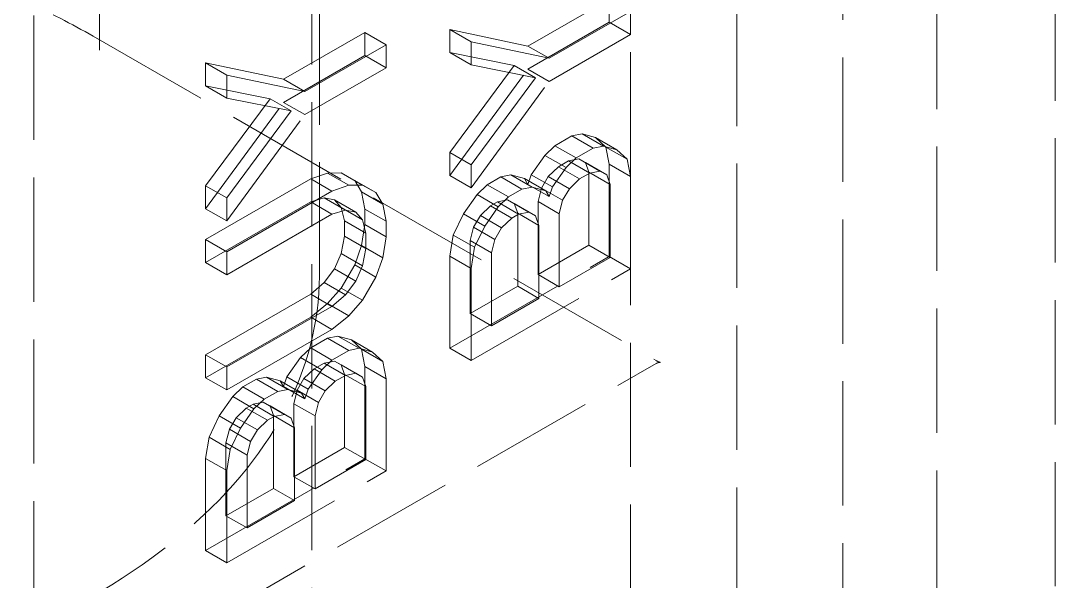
# Model space of a CAD drawing. Header units: millimetres. Extents: x 0 to 2378, y 0 to 1682.
# Drawn here: x 2107.942 to 2110.697, y 1458.237 to 1459.729 of the extents above; entities that cross this region are included whole.
import ezdxf

# ---------------------------------------------------------------- set-up
doc = ezdxf.new("R2010")
doc.units = ezdxf.units.MM
doc.header["$LTSCALE"] = 2
doc.linetypes.add('DASHED', pattern=[0.2067, 0.1654, -0.0413])
doc.layers.add('가려진 것(ISO)', color=2, linetype='DASHED', lineweight=18, true_color=0xffff00)

msp = doc.modelspace()

# ---------------------------------------------------------------- linework, layer by layer
at = {"layer": '가려진 것(ISO)'}
for p, q in [((2109.8483, 1539.4777), (2109.8483, 1413.9012)), ((2110.1312, 1414.0666), (2110.1312, 1538.6608)), ((2108.7169, 1416.5325), (2108.7169, 1529.354)), ((2110.6968, 1454.3468), (2110.6968, 1505.0347)), ((2110.3809, 1456.4787), (2110.3809, 1465.254)), ((2108.737, 1463.6604), (2108.737, 1459.0495)), ((2107.9767, 1457.2581), (2107.9767, 1461.7056)), ((2108.1513, 1459.8639), (2108.1513, 1459.6513)), ((2109.5089, 1459.7865), (2109.2923, 1459.6617)), ((2109.5089, 1459.7252), (2109.5089, 1459.7865)), ((2109.5655, 1459.7539), (2109.3488, 1459.6292)), ((2109.5655, 1459.6926), (2109.5655, 1459.7539)), ((2109.2923, 1459.6004), (2109.5089, 1459.7252)), ((2109.5089, 1459.7252), (2109.5655, 1459.6926)), ((2108.1346, 1459.688), (2109.6337, 1458.8248)), ((2108.8584, 1459.698), (2108.6417, 1459.5733)), ((2108.8584, 1459.6367), (2108.8584, 1459.698)), ((2108.8584, 1459.698), (2108.9149, 1459.6654)), ((2109.0846, 1459.7057), (2109.0846, 1459.6444)), ((2109.2923, 1459.6617), (2109.0846, 1459.7057)), ((2109.0846, 1459.7057), (2109.1412, 1459.6731)), ((2109.3488, 1459.5678), (2109.5655, 1459.6926)), ((2109.5655, 1459.3145), (2109.5655, 1459.6926)), ((2108.9149, 1459.6654), (2108.6983, 1459.5407)), ((2108.9149, 1459.6041), (2108.9149, 1459.6654)), ((2109.1412, 1459.6731), (2109.1412, 1459.6118)), ((2109.3488, 1459.6292), (2109.1412, 1459.6731)), ((2109.2923, 1459.6617), (2109.3488, 1459.6292)), ((2108.6417, 1459.5119), (2108.8584, 1459.6367)), ((2108.8584, 1459.6367), (2108.9149, 1459.6041)), ((2109.0846, 1459.6444), (2109.2561, 1459.6103)), ((2109.0846, 1459.6444), (2109.1412, 1459.6118)), ((2108.4341, 1459.6172), (2108.4341, 1459.5559)), ((2108.6417, 1459.5733), (2108.4341, 1459.6172)), ((2108.4341, 1459.6172), (2108.4907, 1459.5846)), ((2108.6983, 1459.4794), (2108.9149, 1459.6041)), ((2109.2561, 1459.6103), (2109.0846, 1459.3787)), ((2109.1412, 1459.6118), (2109.3127, 1459.5777)), ((2109.2561, 1459.6103), (2109.3127, 1459.5777)), ((2108.4907, 1459.5846), (2108.4907, 1459.5233)), ((2108.6983, 1459.5407), (2108.4907, 1459.5846)), ((2109.0846, 1459.3174), (2109.2923, 1459.6004)), ((2109.3127, 1459.5777), (2109.1412, 1459.3461)), ((2109.2923, 1459.6004), (2109.3488, 1459.5678)), ((2108.4341, 1459.5559), (2108.6056, 1459.5218)), ((2108.4341, 1459.5559), (2108.4907, 1459.5233)), ((2108.6417, 1459.5733), (2108.6983, 1459.5407)), ((2109.1412, 1459.2848), (2109.3488, 1459.5678)), ((2108.6056, 1459.5218), (2108.4341, 1459.2902)), ((2108.4907, 1459.5233), (2108.6622, 1459.4892)), ((2108.6056, 1459.5218), (2108.6622, 1459.4892)), ((2108.4341, 1459.2289), (2108.6417, 1459.5119)), ((2108.6417, 1459.5119), (2108.6983, 1459.4794)), ((2108.6622, 1459.4892), (2108.4907, 1459.2576)), ((2108.4907, 1459.1963), (2108.6983, 1459.4794)), ((2109.4096, 1459.4227), (2109.3645, 1459.3967)), ((2109.4367, 1459.4281), (2109.4096, 1459.4227)), ((2109.4096, 1459.4227), (2109.4662, 1459.3902)), ((2109.4728, 1459.4182), (2109.4367, 1459.4281)), ((2109.4367, 1459.4281), (2109.4933, 1459.3955)), ((2109.4999, 1459.393), (2109.4728, 1459.4182)), ((2109.4728, 1459.4182), (2109.5294, 1459.3857)), ((2109.3645, 1459.3967), (2109.3374, 1459.3709)), ((2109.3645, 1459.3967), (2109.421, 1459.3642)), ((2109.4662, 1459.3902), (2109.421, 1459.3642)), ((2109.4933, 1459.3955), (2109.4662, 1459.3902)), ((2109.5294, 1459.3857), (2109.4933, 1459.3955)), ((2109.5089, 1459.3471), (2109.4999, 1459.393)), ((2109.4999, 1459.393), (2109.5564, 1459.3604)), ((2109.5564, 1459.3604), (2109.5294, 1459.3857)), ((2109.0846, 1459.3787), (2109.0846, 1459.3174)), ((2109.0846, 1459.3787), (2109.1412, 1459.3461)), ((2109.3374, 1459.3709), (2109.3013, 1459.3195)), ((2109.3374, 1459.3709), (2109.394, 1459.3384)), ((2109.3735, 1459.3406), (2109.4006, 1459.3562)), ((2109.421, 1459.3642), (2109.394, 1459.3384)), ((2109.4006, 1459.3562), (2109.4277, 1459.3616)), ((2109.4006, 1459.3562), (2109.4571, 1459.3236)), ((2109.4277, 1459.3616), (2109.4457, 1459.3516)), ((2109.4277, 1459.3616), (2109.4842, 1459.329)), ((2109.5655, 1459.3145), (2109.5564, 1459.3604)), ((2109.1412, 1459.3461), (2109.1412, 1459.2848)), ((2109.3464, 1459.3148), (2109.3735, 1459.3406)), ((2109.394, 1459.3384), (2109.3579, 1459.2869)), ((2109.3735, 1459.3406), (2109.4301, 1459.3081)), ((2109.4457, 1459.3516), (2109.4547, 1459.3261)), ((2109.4457, 1459.3516), (2109.5023, 1459.319)), ((2109.4547, 1459.3261), (2109.4547, 1459.1319)), ((2109.4547, 1459.3261), (2109.5113, 1459.2935)), ((2109.4571, 1459.3236), (2109.4842, 1459.329)), ((2109.4842, 1459.329), (2109.5023, 1459.319)), ((2109.5089, 1459.1018), (2109.5089, 1459.3471)), ((2109.5089, 1459.3471), (2109.5655, 1459.3145)), ((2108.7139, 1459.3083), (2108.4341, 1459.1471)), ((2108.7591, 1459.324), (2108.7139, 1459.3083)), ((2108.7139, 1459.3083), (2108.7705, 1459.2757)), ((2108.7952, 1459.3244), (2108.7591, 1459.324)), ((2108.7591, 1459.324), (2108.8156, 1459.2915)), ((2108.8313, 1459.3043), (2108.7952, 1459.3244)), ((2108.7952, 1459.3244), (2108.8517, 1459.2918)), ((2108.8493, 1459.2738), (2108.8313, 1459.3043)), ((2108.8313, 1459.3043), (2108.8878, 1459.2717)), ((2109.0846, 1459.3174), (2109.1412, 1459.2848)), ((2109.22, 1459.3136), (2109.1839, 1459.2928)), ((2109.2471, 1459.3189), (2109.22, 1459.3136)), ((2109.22, 1459.3136), (2109.2766, 1459.281)), ((2109.2832, 1459.3091), (2109.2471, 1459.3189)), ((2109.2471, 1459.3189), (2109.3037, 1459.2864)), ((2109.2923, 1459.2938), (2109.2832, 1459.3091)), ((2109.2832, 1459.3091), (2109.3398, 1459.2765)), ((2109.3013, 1459.3195), (2109.2923, 1459.2938)), ((2109.3013, 1459.3195), (2109.3579, 1459.2869)), ((2109.3284, 1459.284), (2109.3464, 1459.3148)), ((2109.3464, 1459.3148), (2109.403, 1459.2822)), ((2109.403, 1459.2822), (2109.4301, 1459.3081)), ((2109.4301, 1459.3081), (2109.4571, 1459.3236)), ((2109.5023, 1459.319), (2109.5113, 1459.2935)), ((2109.5655, 1459.0692), (2109.5655, 1459.3145)), ((2108.4341, 1459.2902), (2108.4341, 1459.2289)), ((2108.4341, 1459.2902), (2108.4907, 1459.2576)), ((2108.7705, 1459.2757), (2108.4907, 1459.1145)), ((2108.8156, 1459.2915), (2108.7705, 1459.2757)), ((2108.8517, 1459.2918), (2108.8156, 1459.2915)), ((2108.8584, 1459.2279), (2108.8493, 1459.2738)), ((2108.8493, 1459.2738), (2108.9059, 1459.2413)), ((2108.8878, 1459.2717), (2108.8517, 1459.2918)), ((2108.9059, 1459.2413), (2108.8878, 1459.2717)), ((2109.1839, 1459.2928), (2109.1569, 1459.267)), ((2109.1839, 1459.2928), (2109.2405, 1459.2602)), ((2109.2766, 1459.281), (2109.2405, 1459.2602)), ((2109.3037, 1459.2864), (2109.2766, 1459.281)), ((2109.2923, 1459.2938), (2109.3488, 1459.2613)), ((2109.3398, 1459.2765), (2109.3037, 1459.2864)), ((2109.3193, 1459.2481), (2109.3284, 1459.284)), ((2109.3284, 1459.284), (2109.3849, 1459.2514)), ((2109.3488, 1459.2613), (2109.3398, 1459.2765)), ((2109.3579, 1459.2869), (2109.3488, 1459.2613)), ((2109.3849, 1459.2514), (2109.403, 1459.2822)), ((2109.5113, 1459.2935), (2109.5113, 1459.0994)), ((2108.4341, 1459.0858), (2108.7139, 1459.247)), ((2108.4907, 1459.2576), (2108.4907, 1459.1963)), ((2108.7139, 1459.247), (2108.75, 1459.2575)), ((2108.7139, 1459.247), (2108.7705, 1459.2144)), ((2108.75, 1459.2575), (2108.7771, 1459.2527)), ((2108.75, 1459.2575), (2108.8066, 1459.2249)), ((2108.7771, 1459.2527), (2108.7952, 1459.2324)), ((2108.7771, 1459.2527), (2108.8337, 1459.2201)), ((2109.1569, 1459.267), (2109.1207, 1459.2155)), ((2109.1569, 1459.267), (2109.2134, 1459.2344)), ((2109.193, 1459.2367), (2109.211, 1459.2471)), ((2109.211, 1459.2471), (2109.2381, 1459.2524)), ((2109.211, 1459.2471), (2109.2676, 1459.2145)), ((2109.2405, 1459.2602), (2109.2134, 1459.2344)), ((2109.2381, 1459.2524), (2109.2561, 1459.2424)), ((2109.2381, 1459.2524), (2109.2947, 1459.2199)), ((2109.3193, 1459.054), (2109.3193, 1459.2481)), ((2109.3193, 1459.2481), (2109.3759, 1459.2155)), ((2109.3759, 1459.2155), (2109.3849, 1459.2514)), ((2108.4341, 1459.2289), (2108.4907, 1459.1963)), ((2108.7705, 1459.2144), (2108.8066, 1459.2249)), ((2108.7952, 1459.2324), (2108.8042, 1459.1967)), ((2108.7952, 1459.2324), (2108.8517, 1459.1998)), ((2108.8066, 1459.2249), (2108.8337, 1459.2201)), ((2108.8337, 1459.2201), (2108.8517, 1459.1998)), ((2108.8584, 1459.1871), (2108.8584, 1459.2279)), ((2108.8584, 1459.2279), (2108.9149, 1459.1954)), ((2108.9149, 1459.1954), (2108.9059, 1459.2413)), ((2109.1659, 1459.2108), (2109.193, 1459.2367)), ((2109.2134, 1459.2344), (2109.1773, 1459.1829)), ((2109.193, 1459.2367), (2109.2495, 1459.2041)), ((2109.2561, 1459.2424), (2109.2652, 1459.2169)), ((2109.2561, 1459.2424), (2109.3127, 1459.2098)), ((2109.2652, 1459.2169), (2109.2652, 1459.0228)), ((2109.2652, 1459.2169), (2109.3217, 1459.1844)), ((2109.2676, 1459.2145), (2109.2947, 1459.2199)), ((2109.2947, 1459.2199), (2109.3127, 1459.2098)), ((2108.4907, 1459.0532), (2108.7705, 1459.2144)), ((2108.8042, 1459.1967), (2108.8042, 1459.1559)), ((2108.8042, 1459.1967), (2108.8608, 1459.1642)), ((2108.8517, 1459.1998), (2108.8608, 1459.1642)), ((2108.9149, 1459.1545), (2108.9149, 1459.1954)), ((2109.1207, 1459.2155), (2109.0937, 1459.159)), ((2109.1207, 1459.2155), (2109.1773, 1459.1829)), ((2109.1478, 1459.18), (2109.1659, 1459.2108)), ((2109.1659, 1459.2108), (2109.2224, 1459.1783)), ((2109.2224, 1459.1783), (2109.2495, 1459.2041)), ((2109.2495, 1459.2041), (2109.2676, 1459.2145)), ((2109.3127, 1459.2098), (2109.3217, 1459.1844)), ((2109.3759, 1459.0214), (2109.3759, 1459.2155)), ((2108.8493, 1459.1308), (2108.8584, 1459.1871)), ((2108.8584, 1459.1871), (2108.9149, 1459.1545)), ((2108.8608, 1459.1642), (2108.8608, 1459.1233)), ((2109.1388, 1459.1442), (2109.1478, 1459.18)), ((2109.1478, 1459.18), (2109.2044, 1459.1474)), ((2109.1773, 1459.1829), (2109.1502, 1459.1265)), ((2109.2044, 1459.1474), (2109.2224, 1459.1783)), ((2109.3217, 1459.1844), (2109.3217, 1458.9902)), ((2108.4341, 1459.1471), (2108.4341, 1459.0858)), ((2108.4341, 1459.1471), (2108.4907, 1459.1145)), ((2108.8042, 1459.1559), (2108.7952, 1459.1098)), ((2108.8042, 1459.1559), (2108.8608, 1459.1233)), ((2108.9059, 1459.0982), (2108.9149, 1459.1545)), ((2109.0937, 1459.159), (2109.0846, 1459.1027)), ((2109.0937, 1459.159), (2109.1502, 1459.1265)), ((2109.1388, 1458.95), (2109.1388, 1459.1442)), ((2109.1388, 1459.1442), (2109.1954, 1459.1116)), ((2109.1954, 1459.1116), (2109.2044, 1459.1474)), ((2108.4907, 1459.1145), (2108.4907, 1459.0532)), ((2108.7952, 1459.1098), (2108.7771, 1459.0687)), ((2108.7952, 1459.1098), (2108.8517, 1459.0772)), ((2108.8313, 1459.0795), (2108.8493, 1459.1308)), ((2108.8493, 1459.1308), (2108.9059, 1459.0982)), ((2108.8608, 1459.1233), (2108.8517, 1459.0772)), ((2109.1502, 1459.1265), (2109.1412, 1459.0702)), ((2109.1954, 1458.9174), (2109.1954, 1459.1116)), ((2109.4547, 1459.1319), (2109.3193, 1459.054)), ((2109.4547, 1459.1319), (2109.5113, 1459.0994)), ((2108.4341, 1459.0858), (2108.4907, 1459.0532)), ((2108.7952, 1459.0178), (2108.8313, 1459.0795)), ((2108.8313, 1459.0795), (2108.8878, 1459.0469)), ((2108.8878, 1459.0469), (2108.9059, 1459.0982)), ((2109.0846, 1459.1027), (2109.0846, 1458.8575)), ((2109.0846, 1459.1027), (2109.1412, 1459.0702)), ((2109.0846, 1458.8575), (2109.5089, 1459.1018)), ((2109.5113, 1459.0994), (2109.3759, 1459.0214)), ((2109.5089, 1459.1018), (2109.5655, 1459.0692)), ((2108.7771, 1459.0687), (2108.75, 1459.0327)), ((2108.7771, 1459.0687), (2108.8337, 1459.0362)), ((2108.8517, 1459.0772), (2108.8337, 1459.0362)), ((2109.1412, 1459.0702), (2109.1412, 1458.8249)), ((2109.1412, 1458.8249), (2109.5655, 1459.0692)), ((2109.3193, 1459.054), (2109.3759, 1459.0214)), ((2109.5655, 1413.7384), (2109.5655, 1459.0692)), ((2108.75, 1459.0327), (2108.7139, 1459.0017)), ((2108.75, 1459.0327), (2108.8066, 1459.0001)), ((2108.8337, 1459.0362), (2108.8066, 1459.0001)), ((2108.8517, 1458.9852), (2108.8878, 1459.0469)), ((2108.7139, 1459.0017), (2108.4341, 1458.8405)), ((2108.7139, 1459.0017), (2108.7705, 1458.9691)), ((2108.7591, 1458.9766), (2108.7952, 1459.0178)), ((2108.8066, 1459.0001), (2108.7705, 1458.9691)), ((2108.7952, 1459.0178), (2108.8517, 1458.9852)), ((2109.2652, 1459.0228), (2109.1388, 1458.95)), ((2109.2652, 1459.0228), (2109.3217, 1458.9902)), ((2108.7705, 1458.9691), (2108.4907, 1458.808)), ((2108.7139, 1458.9404), (2108.7591, 1458.9766)), ((2108.7591, 1458.9766), (2108.8156, 1458.944)), ((2108.8156, 1458.944), (2108.8517, 1458.9852)), ((2109.3217, 1458.9902), (2109.1954, 1458.9174)), ((2108.4341, 1458.7792), (2108.7139, 1458.9404)), ((2108.7139, 1458.9404), (2108.7705, 1458.9078)), ((2108.7705, 1458.9078), (2108.8156, 1458.944)), ((2109.1388, 1458.95), (2109.1954, 1458.9174)), ((2108.4907, 1458.7466), (2108.7705, 1458.9078)), ((2108.7861, 1458.89), (2108.7591, 1458.8846)), ((2108.8223, 1458.8801), (2108.7861, 1458.89)), ((2108.7861, 1458.89), (2108.8427, 1458.8574)), ((2108.7139, 1458.8586), (2108.6869, 1458.8328)), ((2108.7591, 1458.8846), (2108.7139, 1458.8586)), ((2108.7139, 1458.8586), (2108.7705, 1458.826)), ((2108.7591, 1458.8846), (2108.8156, 1458.852)), ((2108.8493, 1458.8548), (2108.8223, 1458.8801)), ((2108.8223, 1458.8801), (2108.8788, 1458.8475)), ((2108.4341, 1458.8405), (2108.4341, 1458.7792)), ((2108.4341, 1458.8405), (2108.4907, 1458.808)), ((2108.6869, 1458.8328), (2108.6507, 1458.7814)), ((2108.6869, 1458.8328), (2108.7434, 1458.8002)), ((2108.8156, 1458.852), (2108.7705, 1458.826)), ((2108.8427, 1458.8574), (2108.8156, 1458.852)), ((2108.8788, 1458.8475), (2108.8427, 1458.8574)), ((2108.8584, 1458.8089), (2108.8493, 1458.8548)), ((2108.8493, 1458.8548), (2108.9059, 1458.8223)), ((2108.9059, 1458.8223), (2108.8788, 1458.8475)), ((2109.0846, 1458.8575), (2109.1412, 1458.8249)), ((2106.9184, 1457.2533), (2109.6337, 1458.8169)), ((2108.4907, 1458.808), (2108.4907, 1458.7466)), ((2108.6959, 1458.7767), (2108.723, 1458.8025)), ((2108.723, 1458.8025), (2108.75, 1458.8181)), ((2108.723, 1458.8025), (2108.7795, 1458.7699)), ((2108.7705, 1458.826), (2108.7434, 1458.8002)), ((2108.75, 1458.8181), (2108.7771, 1458.8235)), ((2108.75, 1458.8181), (2108.8066, 1458.7855)), ((2108.7771, 1458.8235), (2108.7952, 1458.8134)), ((2108.7771, 1458.8235), (2108.8337, 1458.7909)), ((2108.7952, 1458.8134), (2108.8042, 1458.788)), ((2108.7952, 1458.8134), (2108.8517, 1458.7809)), ((2108.8584, 1458.5637), (2108.8584, 1458.8089)), ((2108.8584, 1458.8089), (2108.9149, 1458.7764)), ((2108.9149, 1458.7764), (2108.9059, 1458.8223)), ((2108.4341, 1458.7792), (2108.4907, 1458.7466)), ((2108.5695, 1458.7754), (2108.5334, 1458.7547)), ((2108.5966, 1458.7808), (2108.5695, 1458.7754)), ((2108.5695, 1458.7754), (2108.6261, 1458.7429)), ((2108.6327, 1458.771), (2108.5966, 1458.7808)), ((2108.5966, 1458.7808), (2108.6532, 1458.7482)), ((2108.6507, 1458.7814), (2108.6417, 1458.7557)), ((2108.6507, 1458.7814), (2108.7073, 1458.7488)), ((2108.6778, 1458.7458), (2108.6959, 1458.7767)), ((2108.6959, 1458.7767), (2108.7524, 1458.7441)), ((2108.7434, 1458.8002), (2108.7073, 1458.7488)), ((2108.7795, 1458.7699), (2108.8066, 1458.7855)), ((2108.8042, 1458.788), (2108.8042, 1458.5938)), ((2108.8042, 1458.788), (2108.8608, 1458.7554)), ((2108.8066, 1458.7855), (2108.8337, 1458.7909)), ((2108.8337, 1458.7909), (2108.8517, 1458.7809)), ((2108.8517, 1458.7809), (2108.8608, 1458.7554)), ((2108.9149, 1458.5311), (2108.9149, 1458.7764)), ((2108.5334, 1458.7547), (2108.5063, 1458.7288)), ((2108.5334, 1458.7547), (2108.59, 1458.7221)), ((2108.6532, 1458.7482), (2108.6261, 1458.7429)), ((2108.6417, 1458.7557), (2108.6327, 1458.771)), ((2108.6327, 1458.771), (2108.6893, 1458.7384)), ((2108.6417, 1458.7557), (2108.6983, 1458.7231)), ((2108.6893, 1458.7384), (2108.6532, 1458.7482)), ((2108.7073, 1458.7488), (2108.6983, 1458.7231)), ((2108.7524, 1458.7441), (2108.7795, 1458.7699)), ((2108.8608, 1458.7554), (2108.8608, 1458.5612)), ((2108.5063, 1458.7288), (2108.4702, 1458.6774)), ((2108.5063, 1458.7288), (2108.5629, 1458.6963)), ((2108.59, 1458.7221), (2108.5629, 1458.6963)), ((2108.6261, 1458.7429), (2108.59, 1458.7221)), ((2108.6688, 1458.71), (2108.6778, 1458.7458)), ((2108.6778, 1458.7458), (2108.7344, 1458.7133)), ((2108.6983, 1458.7231), (2108.6893, 1458.7384)), ((2108.7344, 1458.7133), (2108.7524, 1458.7441)), ((2108.5153, 1458.6727), (2108.5424, 1458.6985)), ((2108.5629, 1458.6963), (2108.5268, 1458.6448)), ((2108.5424, 1458.6985), (2108.5605, 1458.7089)), ((2108.5424, 1458.6985), (2108.599, 1458.666)), ((2108.5605, 1458.7089), (2108.5876, 1458.7143)), ((2108.5605, 1458.7089), (2108.617, 1458.6764)), ((2108.5876, 1458.7143), (2108.6056, 1458.7043)), ((2108.5876, 1458.7143), (2108.6441, 1458.6817)), ((2108.6056, 1458.7043), (2108.6146, 1458.6788)), ((2108.6056, 1458.7043), (2108.6622, 1458.6717)), ((2108.6688, 1458.5158), (2108.6688, 1458.71)), ((2108.6688, 1458.71), (2108.7254, 1458.6774)), ((2108.7254, 1458.6774), (2108.7344, 1458.7133)), ((2108.4702, 1458.6774), (2108.4431, 1458.6209)), ((2108.4702, 1458.6774), (2108.5268, 1458.6448)), ((2108.4973, 1458.6419), (2108.5153, 1458.6727)), ((2108.5153, 1458.6727), (2108.5719, 1458.6401)), ((2108.5719, 1458.6401), (2108.599, 1458.666)), ((2108.599, 1458.666), (2108.617, 1458.6764)), ((2108.6146, 1458.6788), (2108.6146, 1458.4846)), ((2108.6146, 1458.6788), (2108.6712, 1458.6462)), ((2108.617, 1458.6764), (2108.6441, 1458.6817)), ((2108.6441, 1458.6817), (2108.6622, 1458.6717)), ((2108.6622, 1458.6717), (2108.6712, 1458.6462)), ((2108.7254, 1458.4832), (2108.7254, 1458.6774)), ((2108.4883, 1458.606), (2108.4973, 1458.6419)), ((2108.4973, 1458.6419), (2108.5539, 1458.6093)), ((2108.5268, 1458.6448), (2108.4997, 1458.5883)), ((2108.5539, 1458.6093), (2108.5719, 1458.6401)), ((2108.6712, 1458.6462), (2108.6712, 1458.4521)), ((2108.4431, 1458.6209), (2108.4341, 1458.5646)), ((2108.4431, 1458.6209), (2108.4997, 1458.5883)), ((2108.4883, 1458.4119), (2108.4883, 1458.606)), ((2108.4883, 1458.606), (2108.5448, 1458.5735)), ((2108.4997, 1458.5883), (2108.4907, 1458.532)), ((2108.5448, 1458.5735), (2108.5539, 1458.6093)), ((2108.8042, 1458.5938), (2108.6688, 1458.5158)), ((2108.8042, 1458.5938), (2108.8608, 1458.5612)), ((2108.4341, 1458.5646), (2108.4341, 1458.3194)), ((2108.4341, 1458.5646), (2108.4907, 1458.532)), ((2108.4341, 1458.3194), (2108.8584, 1458.5637)), ((2108.5448, 1458.3793), (2108.5448, 1458.5735)), ((2108.8608, 1458.5612), (2108.7254, 1458.4832)), ((2108.8584, 1458.5637), (2108.9149, 1458.5311)), ((2108.4907, 1458.532), (2108.4907, 1458.2868)), ((2108.4907, 1458.2868), (2108.9149, 1458.5311)), ((2108.6688, 1458.5158), (2108.7254, 1458.4832)), ((2108.6146, 1458.4846), (2108.4883, 1458.4119)), ((2108.6146, 1458.4846), (2108.6712, 1458.4521)), ((2108.6712, 1458.4521), (2108.5448, 1458.3793)), ((2108.4883, 1458.4119), (2108.5448, 1458.3793)), ((2108.4341, 1458.3194), (2108.4907, 1458.2868))]:
    msp.add_line(p, q, dxfattribs=at)
for points, knots in [([(2104.737, 1458.8369), (2104.737, 1458.96), (2104.7692, 1459.0827), (2104.8941, 1459.318), (2104.9893, 1459.43), (2105.2354, 1459.6339), (2105.3887, 1459.7246), (2105.7359, 1459.8729), (2105.9298, 1459.9302), (2106.3377, 1460.0058), (2106.5514, 1460.0242), (2106.9778, 1460.0207), (2107.1903, 1459.9989), (2107.5936, 1459.917), (2107.7843, 1459.8568), (2108.0174, 1459.7516), (2108.0776, 1459.7209), (2108.1346, 1459.688)], [0.785398, 0.785398, 0.785398, 0.785398, 1.082001, 1.082001, 1.392925, 1.392925, 1.718063, 1.718063, 2.044756, 2.044756, 2.3703, 2.3703, 2.695372, 2.695372, 3.021001, 3.021001, 3.141593, 3.141593, 3.141593, 3.141593]), ([(2108.737, 1459.0495), (2108.737, 1458.9264), (2108.7048, 1458.8037), (2108.58, 1458.5684), (2108.4848, 1458.4563), (2108.2387, 1458.2525), (2108.0854, 1458.1618), (2107.7382, 1458.0135), (2107.5443, 1457.9562), (2107.1364, 1457.8806), (2106.9226, 1457.8622), (2106.4963, 1457.8657), (2106.2838, 1457.8875), (2105.8805, 1457.9694), (2105.6898, 1458.0296), (2105.4567, 1458.1348), (2105.3965, 1458.1655), (2105.3395, 1458.1983)], [5.497787, 5.497787, 5.497787, 5.497787, 5.79439, 5.79439, 6.105314, 6.105314, 6.430452, 6.430452, 6.757145, 6.757145, 7.082689, 7.082689, 7.407761, 7.407761, 7.73339, 7.73339, 7.853982, 7.853982, 7.853982, 7.853982]), ([(2109.6337, 1458.8169), (2109.6358, 1458.8181), (2109.638, 1458.819), (2109.6418, 1458.82), (2109.6433, 1458.8201), (2109.6449, 1458.8201), (2109.645, 1458.8201), (2109.6438, 1458.8203), (2109.6425, 1458.8206), (2109.6388, 1458.8221), (2109.6364, 1458.8232), (2109.6337, 1458.8248)], [3.9289245, 3.9289245, 3.9289245, 3.9289245, 4.0856174, 4.0856174, 4.2423103, 4.2423103, 4.3990032, 4.3990032, 4.5556961, 4.5556961, 4.712389, 4.712389, 4.712389, 4.712389])]:
    msp.add_open_spline(points, degree=3, knots=knots, dxfattribs=at)

doc.saveas('drawing.dxf')
